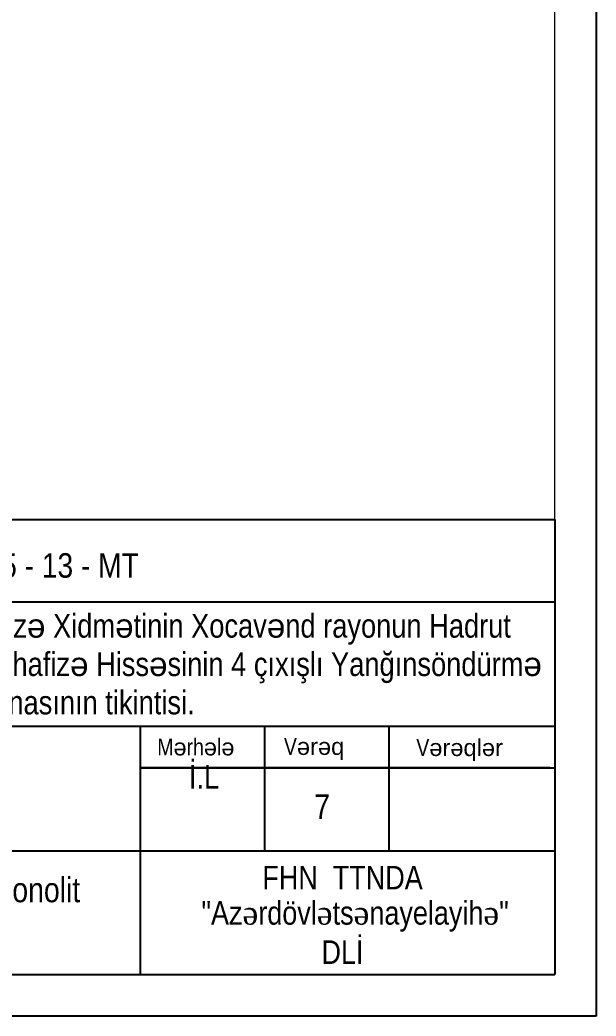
# Model space of a CAD drawing. Header units: millimetres. Extents: x 806395 to 2097197, y -233789 to 193681.
# Drawn here: x 2090230 to 2097197, y -177336 to -165289 of the extents above; entities that cross this region are included whole.
import ezdxf

# ---------------------------------------------------------------- set-up
doc = ezdxf.new("R2010")
doc.units = ezdxf.units.MM
for name, color, linetype, lineweight in [('0_Ном._пера__7', 7, 'Continuous', 60), ('перегородка', 130, 'Continuous', 5), ('перегородка_Ном._пера__1', 7, 'Continuous', 15)]:
    doc.layers.add(name, color=color, linetype=linetype, lineweight=lineweight)
doc.styles.add('style6', font='ARIALN.TTF', dxfattribs={"height": 300})
doc.styles.add('Times New Roman', font='times.ttf')

# ---------------------------------------------------------------- blocks, each defined once
blk = doc.blocks.new('ntnntyht')
at = {"lineweight": 25}
blk.add_line((2003567, -20955), (2003567, -50629), dxfattribs=at)
at = {"lineweight": 5, "ltscale": 15}
for p, q in [((2003045, -50106), (2003045, -21477)), ((2003045, -44361), (2003045, -44361))]:
    blk.add_line(p, q, dxfattribs=at)
at = {"lineweight": 25, "ltscale": 15}
for p, q in [((1983715, -44361), (2003045, -44361)), ((2003045, -44361), (2003045, -50106)), ((1990507, -45402), (2003046, -45402)), ((1990507, -46969), (2003044, -46969)), ((1997821, -50106), (1997821, -46964)), ((1999383, -46975), (1999383, -48543)), ((2000954, -46972), (2000954, -48538)), ((2002983, -47496), (1997821, -47496)), ((1997821, -47496), (2003045, -47496)), ((1990511, -48542), (2003038, -48542))]:
    blk.add_line(p, q, dxfattribs=at)
at = {"color": 1, "lineweight": 25, "ltscale": 15}
blk.add_line((1963654, -50106), (2003045, -50106), dxfattribs=at)
at = {"color": 1, "lineweight": 25}
blk.add_line((2003567, -50629), (1961564, -50629), dxfattribs=at)
at = {"lineweight": 25, "attachment_point": 1}
for s, insert, char_height, width, style in [('M{\\fArial|b0|i0|c0|p34;ə}rh{\\fArial|b0|i0|c0|p34;ə}l{\\fArial|b0|i0|c0|p34;ə}', (1998032, -47127), 213.61, 6455.66, 'style6'), ('V{\\fArial|b0|i0|c0|p34;ə\\fArial|b0|i0|c238|p34;r\\fArial|b0|i0|c0|p34;ə\\fArial|b0|i0|c238|p34;q}', (1999630, -47120), 213.61, 6455.66, 'style6'), ('V{\\fArial|b0|i0|c0|p34;ə\\fArial|b0|i0|c238|p34;r\\fArial|b0|i0|c0|p34;ə\\fArial|b0|i0|c238|p34;ql\\fArial|b0|i0|c0|p34;ə\\fArial|b0|i0|c238|p34;r}', (2001300, -47134), 213.615, 6455.66, 'style6'), ('{\\fArial Narrow|b0|i0|c238|p34;\\H0.40576x;İ\\fArial Narrow|b0|i0|c0|p34;.L\\fTimes New Roman|b0|i0|c186|p18;\\H2.4645x;      }', (1998430, -47460), 739.355, 10555.18, 'Times New Roman')]:
    blk.add_mtext(s, dxfattribs=dict(at, insert=insert, char_height=char_height, width=width, style=style))
at = {"color": 0, "ltscale": 15, "insert": (1998979, -48733), "char_height": 297.2, "attachment_point": 1, "style": 'style6'}
blk.add_mtext('  {\\fArial Narrow|b0|i0|c238|p34;  FHN  TTNDA}', dxfattribs=at)
at = {"layer": '0_Ном._пера__7', "linetype": 'Continuous', "insert": (1996717, -46233), "char_height": 300, "width": 13776.74, "attachment_point": 5, "line_spacing_factor": 0.967685, "style": 'style6'}
blk.add_mtext('{\\fArial Narrow|b0|i0|c238|p34;FHN-nin Dövl\\fArial|b0|i0|c238|p38;ə\\fArial Narrow|b0|i0|c238|p34;t Yanğından Mühafiz\\fArial|b0|i0|c238|p38;ə\\fArial Narrow|b0|i0|c238|p34; Xidm\\fArial|b0|i0|c238|p38;ə\\fArial Narrow|b0|i0|c238|p34;tinin} {\\fArial Narrow|b0|i0|c238|p34;Xocav\\fArial|b0|i0|c238|p38;ə\\fArial Narrow|b0|i0|c238|p34;nd rayonun Hadrut\\P q\\fArial|b0|i0|c238|p38;ə\\fArial Narrow|b0|i0|c238|p34;s\\fArial|b0|i0|c238|p38;ə\\fArial Narrow|b0|i0|c238|p34;b\\fArial|b0|i0|c238|p38;ə\\fArial Narrow|b0|i0|c238|p34;sind\\fArial|b0|i0|c238|p38;ə\\fArial Narrow|b0|i0|c238|p34; Dövl\\fArial|b0|i0|c238|p38;ə\\fArial Narrow|b0|i0|c238|p34;t Yanğından Mühafiz\\fArial|b0|i0|c238|p38;ə\\fArial Narrow|b0|i0|c238|p34; Hiss\\fArial|b0|i0|c238|p38;ə\\fArial Narrow|b0|i0|c238|p34;sinin 4 çıxışlı Yanğınsöndürm\\fArial|b0|i0|c238|p38;ə\\P\\fArial Narrow|b0|i0|c238|p34; depo binasının tikintisi}.', dxfattribs=at)
at = {"layer": 'перегородка', "color": 0, "ltscale": 15, "insert": (1998589, -49178), "char_height": 297.203, "width": 9088.68, "attachment_point": 1, "style": 'style6'}
blk.add_mtext('"{\\fArial Narrow|b0|i0|c238|p34;Az\\fTimes New Roman|b0|i0|c238|p18;ə\\fArial Narrow|b0|i0|c238|p34;rdövl\\fTimes New Roman|b0|i0|c238|p18;ə\\fArial Narrow|b0|i0|c238|p34;ts\\fTimes New Roman|b0|i0|c238|p18;ə\\fArial Narrow|b0|i0|c238|p34;nayelayih\\fTimes New Roman|b0|i0|c238|p18;ə\\fArial Narrow|b0|i0|c238|p34;"\\P              }  {\\fArial Narrow|b0|i0|c238|p34;DLİ}', dxfattribs=at)
at = {"layer": 'перегородка_Ном._пера__1', "linetype": 'Continuous', "insert": (1995470, -44788), "char_height": 310, "attachment_point": 1, "style": 'style6'}
blk.add_mtext('{\\fArial Narrow|b0|i0|c238|p34;9335} -{\\fArial Narrow|b0|i0|c238|p34; 13 }- MT', dxfattribs=at)

msp = doc.modelspace()

# ---------------------------------------------------------------- block references
at = {"color": 3, "xscale": 0.9585492227979296, "yscale": 0.9585492227979296, "zscale": 0.9585492227979296}
msp.add_blockref('ntnntyht', (176678.857, -128806.512), dxfattribs=at)

# ---------------------------------------------------------------- texts
at = {"insert": (2093788.995, -174652.806), "char_height": 300, "attachment_point": 1, "style": 'style6'}
msp.add_mtext_dynamic_manual_height_columns('{\\fArial Narrow|b0|i0|c238|p34;7}', width=743.87098, gutter_width=12.5, heights=[0], dxfattribs=at)
at = {"insert": (2085591.467, -175659.613), "char_height": 300, "width": 38016.51424, "attachment_point": 1, "style": 'style6'}
msp.add_mtext('\\A1;{\\fArial Narrow|b0|i0|c238|p34;Sütunların yerl\\fTimes New Roman|b0|i0|c238|p18;ə\\fArial Narrow|b0|i0|c238|p34;şm\\fTimes New Roman|b0|i0|c238|p18;ə\\fArial Narrow|b0|i0|c238|p34; sxemi. M}onolit{\\fArial Narrow|b0|i0|c238|p34;\\Psütun S-1 v\\fTimes New Roman|b0|i0|c204|p18;ə\\fArial Narrow|b0|i0|c238|p34; material s\\fTimes New Roman|b0|i0|c238|p18;ə\\fArial Narrow|b0|i0|c238|p34;rfi.}', dxfattribs=at)

doc.saveas('drawing.dxf')
